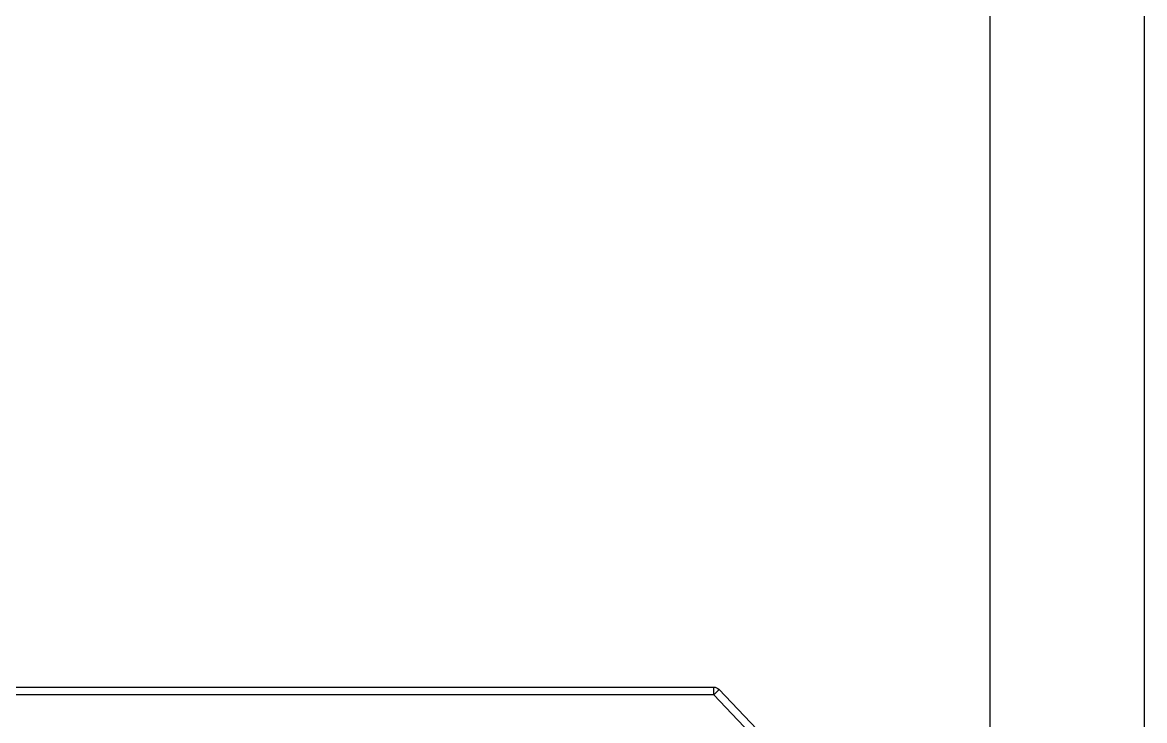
# Model space of a CAD drawing. Header units: millimetres. Extents: x 0 to 504600, y 0 to 118800.
# Drawn here: x 434756 to 435499, y 51236 to 51698 of the extents above; entities that cross this region are included whole.
import ezdxf

# ---------------------------------------------------------------- set-up
doc = ezdxf.new("R2010")
doc.units = ezdxf.units.MM
doc.header["$LTSCALE"] = 200
for name, color, linetype in [('LG-AIRCON', 240, 'Continuous'), ('PAD', 5, 'Continuous'), ('냉매배관평면도', 2, 'Continuous')]:
    doc.layers.add(name, color=color, linetype=linetype)

# ---------------------------------------------------------------- blocks, each defined once
blk = doc.blocks.new('UXB1', base_point=(168674.67, -72229.04))
at = {"layer": 'LG-AIRCON', "color": 0}
for p, q in [((168093.75, -71467.16), (169255.13, -71467.16)), ((169255.13, -71472.16), (169255.13, -71467.16)), ((169255.13, -71472.16), (169258.67, -71468.62)), ((169258.67, -71468.62), (169292.07, -71503.83)), ((169255.13, -71472.16), (168093.75, -71472.16)), ((169288.54, -71507.37), (169255.13, -71472.16))]:
    blk.add_line(p, q, dxfattribs=at)
at = {"layer": 'LG-AIRCON', "color": 0, "extrusion": (0, 0, -1)}
blk.add_arc((-169255.13, -71472.16), 5, 90, 135, dxfattribs=at)

msp = doc.modelspace()

# ---------------------------------------------------------------- linework, layer by layer
at = {"layer": 'PAD'}
msp.add_lwpolyline([(430699.72, 52719.58), (430699.72, 50319.58), (435499.39, 50319.58), (435499.39, 52719.58)], close=True, dxfattribs=at)
at = {"layer": '냉매배관평면도'}
msp.add_lwpolyline([(429869.85, 55935.83), (429869.85, 53507.36), (430529.36, 53507.36), (435396.89, 53507.36), (435396.89, 50858.9), (435032.3, 50858.9)], dxfattribs=at)

# ---------------------------------------------------------------- block references
at = {"layer": 'LG-AIRCON', "color": 7}
msp.add_blockref('UXB1', (434633.61, 50496.34), dxfattribs=at)

doc.saveas('drawing.dxf')
